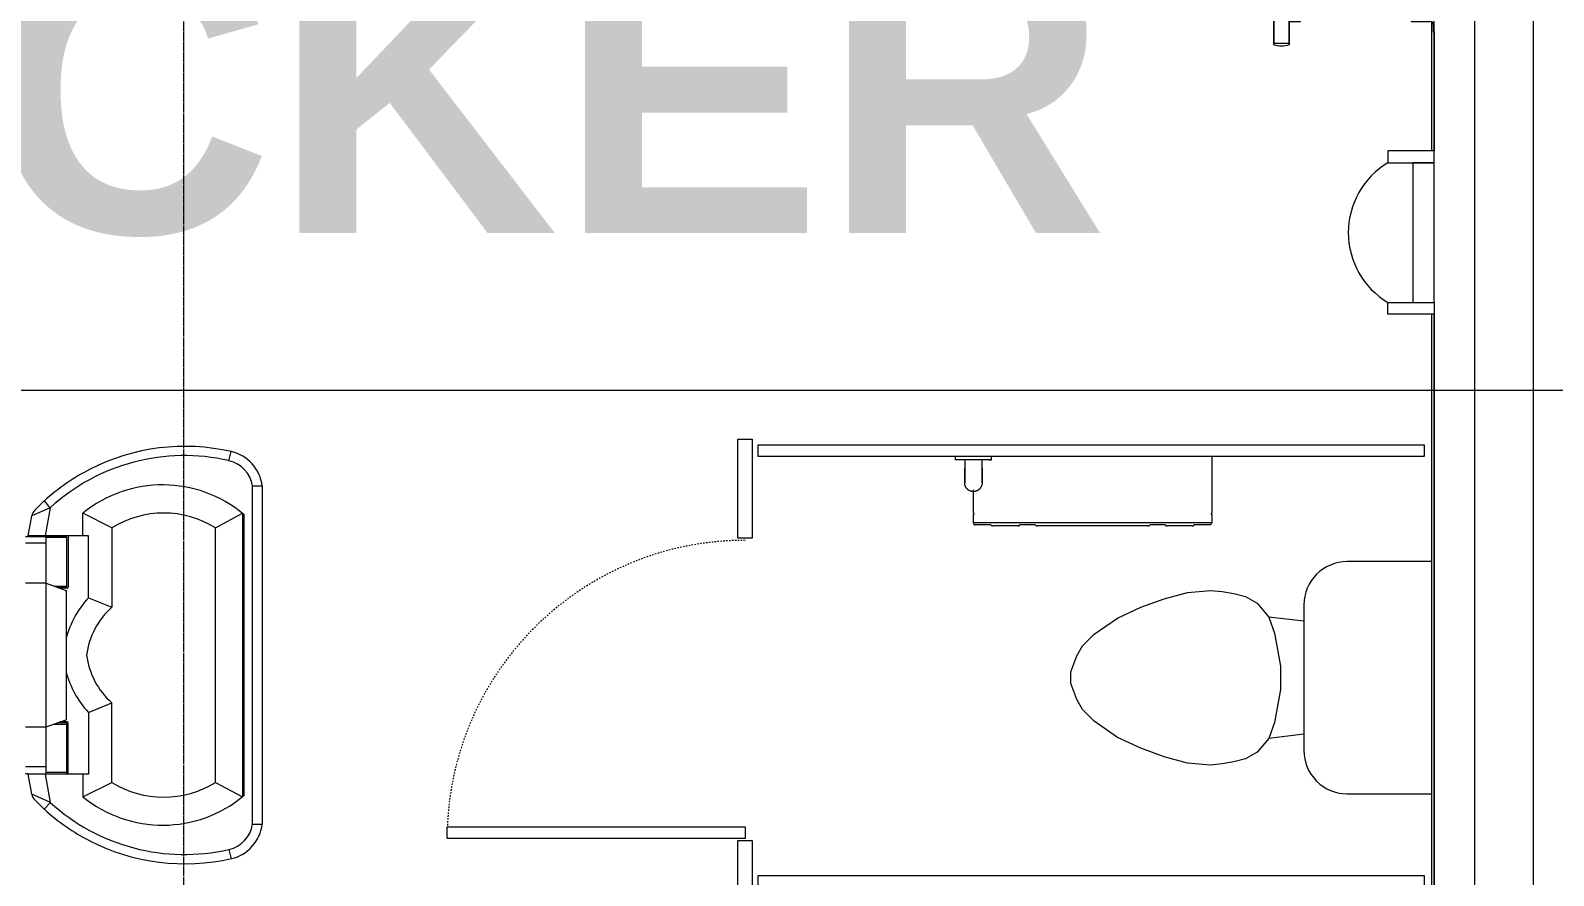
# Model space of a CAD drawing. Header units: inches. Extents: x 25369 to 33163, y -23509 to -20274.
# Drawn here: x 31319.8 to 31450.7, y -22630.3 to -22557.7 of the extents above; entities that cross this region are included whole.
import ezdxf

# ---------------------------------------------------------------- set-up
doc = ezdxf.new("R2010")
doc.units = ezdxf.units.IN
doc.header["$MEASUREMENT"] = 0
for name, pattern in [('Dash', [0.25, 0.125, -0.125]), ('Dash_2_', [0.25, 0.125, -0.125]), ('Grid Line 1_2_', [0.875, 0.5, -0.125, 0.125, -0.125])]:
    doc.linetypes.add(name, pattern=pattern)
for name, color, linetype, lineweight in [('G-ANNO-SYMB', 111, 'Continuous', 9), ('I-WALL', 2, 'Continuous', 13), ('M-AREA-IDEN', 171, 'Continuous', 9), ('P-SANR-FIXT', 6, 'Continuous', 13), ('Q-SPCQ', 91, 'Continuous', 13), ('Q-SPCQ-HDLN', 91, 'Dash', 9), ('S-GRID', 1, 'Continuous', 9)]:
    doc.layers.add(name, color=color, linetype=linetype, lineweight=lineweight)
doc.styles.add('Arial_B', font='arialbd.ttf', dxfattribs={"height": 24.354149})

# ---------------------------------------------------------------- blocks, each defined once
blk = doc.blocks.new('Toilet-Domestic-3D - Toilet-Domestic-3D-V36-Overall Floor Plan')
at = {"layer": 'P-SANR-FIXT', "color": 43, "lineweight": 9}
for p, q in [((-1.87, 11.5), (-0.5, 12)), ((-0.5, 12), (0.5, 12)), ((0.5, 12), (1.87, 11.5)), ((-3.74, 10), (-2.74, 11)), ((-2.74, 11), (-1.87, 11.5)), ((1.87, 11.5), (2.74, 11)), ((2.74, 11), (3.74, 10)), ((-5.13, 8), (-3.74, 10)), ((3.74, 10), (5.13, 8)), ((-6.06, 6), (-5.13, 8)), ((5.13, 8), (6.06, 6)), ((-6.79, 4), (-6.06, 6)), ((6.06, 6), (6.79, 4)), ((-7.33, 1.99), (-6.79, 4)), ((6.79, 4), (7.33, 1.99)), ((-7.5, 0), (-7.33, 1.99)), ((7.33, 1.99), (7.5, 0)), ((-7.41, -1), (-7.5, 0)), ((-7.24, -2), (-7.41, -1)), ((7.41, -1), (7.24, -2)), ((7.5, 0), (7.41, -1)), ((-6.97, -3), (-7.24, -2)), ((7.24, -2), (6.97, -3)), ((-6.4, -4), (-6.97, -3)), ((6.97, -3), (6.4, -4)), ((-5.21, -5), (-6.4, -4)), ((-3.84, -5.5), (-5.21, -5)), ((-4.86, -8.02), (-5.21, -5)), ((5.21, -5), (3.84, -5.5)), ((4.86, -8.02), (5.21, -5)), ((6.4, -4), (5.21, -5)), ((-1, -6), (-3.84, -5.5)), ((1, -6), (-1, -6)), ((3.84, -5.5), (1, -6)), ((6.25, -8.02), (-6.25, -8.02)), ((-9.98, -11.75), (-9.98, -18.98)), ((9.98, -18.98), (9.98, -11.75))]:
    blk.add_line(p, q, dxfattribs=at)
for centre, start, end in [((-6.25, -11.75), 90, 180), ((6.25, -11.75), 0, 90)]:
    blk.add_arc(centre, 3.73, start, end, dxfattribs=at)
blk = doc.blocks.new('Urinal-Wall-3D - Urinal-Wall-3D-401581-Overall Floor Plan')
at = {"layer": 'P-SANR-FIXT', "color": 43, "lineweight": 9}
for p, q in [((-11.29, 1.75), (-11.29, 5.75)), ((-11.29, 5.75), (-10.29, 5.75)), ((-10.29, 5.75), (-10.29, 1.75)), ((2.73, 5.75), (1.71, 5.75)), ((1.71, 5.75), (1.71, 1.75)), ((2.73, 1.75), (2.73, 5.75)), ((1.71, 3.6), (-10.29, 3.6)), ((-10.29, 3.6), (-10.29, 1.75)), ((1.71, 1.75), (1.71, 3.6)), ((-10.29, 1.75), (-11.29, 1.75)), ((-10.29, 1.75), (1.71, 1.75)), ((1.71, 1.75), (2.73, 1.75))]:
    blk.add_line(p, q, dxfattribs=at)
blk.add_arc((-4.29, 2.14), 7, 31.0027, 148.9973, dxfattribs=at)
blk = doc.blocks.new('Partition-Floor_Braced_Urinal_Screen-Bradley_Corp-St__Stl - 11_ x 42_ Urinal Screen-283502-Overall Floor Plan')
at = {"layer": 'Q-SPCQ', "color": 43, "lineweight": 9}
for p, q in [((1.5, 0), (-1.5, 0)), ((-1.5, 0), (-1.5, -0.1)), ((-1.5, -0.1), (-0.85, -0.1)), ((-0.6, -0.35), (-0.6, -2)), ((-0.5, -1), (-0.5, -0.27)), ((-0.5, -0.27), (0.5, -0.27)), ((-0.5, -12), (-0.5, -1)), ((0.5, -1), (-0.5, -1)), ((0.5, -0.27), (0.5, -1)), ((0.5, -1), (0.5, -12)), ((0.6, -2), (0.6, -0.35)), ((0.85, -0.1), (1.5, -0.1)), ((1.5, -0.1), (1.5, 0)), ((-0.6, -2), (-0.5, -2)), ((0.5, -2), (0.6, -2)), ((-0.5, -11.5), (-0.6, -11.5)), ((-0.6, -11.5), (-0.6, -12.5)), ((0.6, -11.5), (0.5, -11.5)), ((0.6, -12.5), (0.6, -11.5)), ((-0.6, -12.44), (-2.58, -12.44)), ((-2.5, -12.5), (2.5, -12.5)), ((-2.5, -13.75), (-2.5, -12.5)), ((-0.5, -12.23), (-0.5, -12)), ((-0.5, -12), (0.5, -12)), ((0.5, -12.23), (-0.5, -12.23)), ((0.5, -12), (0.5, -12.23)), ((2.58, -12.44), (0.6, -12.44)), ((2.5, -12.5), (2.5, -13.75)), ((-2.58, -13.81), (2.58, -13.81)), ((2.5, -13.75), (-2.5, -13.75))]:
    blk.add_line(p, q, dxfattribs=at)
for centre, radius, start, end in [((-0.85, -0.35), 0.25, 0, 90), ((-0.85, -0.35), 0.25, 0, 30), ((0.85, -0.35), 0.25, 90, 180), ((0.85, -0.35), 0.25, 150, 180), ((-0.39, -13.13), 2.3, 162.6194, 197.3806), ((0.39, -13.13), 2.3, 342.6194, 17.3806)]:
    blk.add_arc(centre, radius, start, end, dxfattribs=at)
blk = doc.blocks.new('Partition-Floor_Braced-Bradley_Corp-St_Stl-ADA-N_Stalls - ADA _optional_ _ n Standard Stalls-320718-Overall Floor Plan')
at = {"layer": 'Q-SPCQ', "color": 43, "lineweight": 9}
for p, q in [((11.69, 94.87), (12.69, 94.87)), ((11.69, 59.25), (11.69, 94.87)), ((12.69, 94.87), (12.69, 59.25)), ((71.69, 84.87), (72.69, 84.87)), ((71.69, 59.25), (71.69, 84.87)), ((72.69, 84.87), (72.69, 59.25)), ((8.5, 59.88), (11.5, 59.88)), ((8.5, 58.63), (8.5, 59.88)), ((11.5, 59.88), (11.5, 58.63)), ((12.69, 59.25), (11.69, 59.25)), ((47.5, 59.88), (71.5, 59.88)), ((47.5, 58.63), (47.5, 59.88)), ((71.5, 59.88), (71.5, 58.63)), ((72.69, 59.25), (71.69, 59.25)), ((97.5, 59.88), (106, 59.88)), ((97.5, 58.63), (97.5, 59.88)), ((106, 59.88), (106, 58.63)), ((11.5, 58.63), (8.5, 58.63)), ((71.5, 58.63), (47.5, 58.63)), ((67.5, 58.13), (68.5, 58.13)), ((67.5, 0.88), (67.5, 58.13)), ((68.5, 58.13), (68.5, 0.88)), ((106, 58.63), (97.5, 58.63)), ((104.5, 58.13), (105.5, 58.13)), ((104.5, 0.88), (104.5, 58.13)), ((105.5, 58.13), (105.5, 0.88)), ((68.5, 0.88), (67.5, 0.88)), ((105.5, 0.88), (104.5, 0.88))]:
    blk.add_line(p, q, dxfattribs=at)
at = {"layer": 'Q-SPCQ-HDLN', "color": 43, "linetype": 'Dash_2_'}
for centre, radius, end in [((11.69, 59.25), 35.62, 88.2092), ((71.69, 59.25), 25.62, 87.7958)]:
    blk.add_arc(centre, radius, 0, end, dxfattribs=at)
blk = doc.blocks.new('Dispenser-Toilet_Tissue-Frost_Products_LTD_-Jumbo-169 - Steel-Brushed-Stainless_Steel-V42-Overall Floor Plan')
at = {"layer": 'Q-SPCQ', "color": 43, "lineweight": 9}
for p, q in [((25490.26, -22594.3), (25490.26, -22599.14)), ((25469.77, -22599.14), (25469.77, -22597.15)), ((25469.77, -22600), (25469.77, -22599.23)), ((25469.77, -22599.23), (25469.83, -22599.23)), ((25469.83, -22599.23), (25469.83, -22599.2)), ((25490.21, -22599.2), (25490.21, -22599.23)), ((25490.21, -22599.23), (25490.26, -22599.23)), ((25490.26, -22599.23), (25490.26, -22600)), ((25490.26, -22600), (25469.77, -22600)), ((25471.28, -22600.16), (25469.93, -22600.16)), ((25473.61, -22600.26), (25471.44, -22600.26)), ((25475.08, -22600.16), (25473.77, -22600.16)), ((25484.77, -22600.26), (25475.26, -22600.26)), ((25486.26, -22600.16), (25484.95, -22600.16)), ((25488.59, -22600.26), (25486.42, -22600.26)), ((25490.11, -22600.16), (25488.75, -22600.16))]:
    blk.add_line(p, q, dxfattribs=at)
for centre, radius, start, end in [((25469.83, -22599.14), 0.06, 180, 270), ((25490.2, -22599.14), 0.0601, 272.6815, 0), ((25469.93, -22600), 0.16, 180, 270), ((25471.44, -22600.08), 0.18, 206.3878, 270), ((25473.61, -22600.08), 0.18, 270, 333.6122), ((25475.26, -22600.04), 0.22, 213.0557, 270), ((25484.77, -22600.04), 0.22, 270, 326.9443), ((25486.42, -22600.08), 0.18, 206.3878, 270), ((25488.59, -22600.08), 0.18, 270, 333.6122), ((25490.1, -22600), 0.16, 270.9981, 0)]:
    blk.add_arc(centre, radius, start, end, dxfattribs=at)
blk = doc.blocks.new('817_Grab_Bars - 8170-001180-V49-Overall Floor Plan')
at = {"layer": 'Q-SPCQ', "color": 43, "lineweight": 9}
for p, q in [((25468.2, -22631.3), (25468.2, -22631.58)), ((25468.2, -22631.3), (25468.2, -22631.58)), ((25471.33, -22631.58), (25468.2, -22631.58)), ((25469.02, -22631.58), (25469.02, -22632.3)), ((25469.02, -22631.58), (25469.02, -22632.3)), ((25470.52, -22632.3), (25470.52, -22631.58)), ((25470.52, -22632.3), (25470.52, -22631.58)), ((25471.12, -22631.58), (25471.33, -22631.58)), ((25471.33, -22631.58), (25471.12, -22631.58)), ((25471.12, -22631.58), (25471.33, -22631.58)), ((25471.33, -22631.58), (25471.33, -22631.3)), ((25471.33, -22631.58), (25471.33, -22631.3))]:
    blk.add_line(p, q, dxfattribs=at)
at = {"layer": 'Q-SPCQ', "color": 43, "lineweight": 9, "flags": 128}
for points in [[(25469.02, -22632.3), (25469.02, -22632.35), (25469.02, -22632.4), (25469.02, -22632.45), (25469.02, -22632.5), (25469.02, -22632.55), (25469.02, -22632.6), (25469.02, -22632.65), (25469.02, -22632.7), (25469.02, -22632.74), (25469.02, -22632.79), (25469.02, -22632.84), (25469.02, -22632.88), (25469.02, -22632.92), (25469.02, -22632.97), (25469.02, -22633.01), (25469.02, -22633.05), (25469.02, -22633.09), (25469.02, -22633.13), (25469.02, -22633.16), (25469.02, -22633.2), (25469.02, -22633.23), (25469.02, -22633.27), (25469.02, -22633.3), (25469.02, -22633.33), (25469.02, -22633.35), (25469.02, -22633.38), (25469.02, -22633.41), (25469.02, -22633.43), (25469.02, -22633.45), (25469.02, -22633.47), (25469.02, -22633.49), (25469.02, -22633.5), (25469.02, -22633.51), (25469.02, -22633.53), (25469.02, -22633.53), (25469.02, -22633.54), (25469.02, -22633.55), (25469.02, -22633.55), (25469.02, -22633.55)], [(25469.02, -22633.55), (25469.02, -22633.55), (25469.02, -22633.55), (25469.02, -22633.54), (25469.02, -22633.54), (25469.02, -22633.53), (25469.02, -22633.52), (25469.02, -22633.5), (25469.02, -22633.49), (25469.02, -22633.47), (25469.02, -22633.45), (25469.02, -22633.43), (25469.02, -22633.41), (25469.02, -22633.39), (25469.02, -22633.36), (25469.02, -22633.33), (25469.02, -22633.31), (25469.02, -22633.27), (25469.02, -22633.24), (25469.02, -22633.21), (25469.02, -22633.17), (25469.02, -22633.14), (25469.02, -22633.1), (25469.02, -22633.06), (25469.02, -22633.02), (25469.02, -22632.98), (25469.02, -22632.94), (25469.02, -22632.89), (25469.02, -22632.85), (25469.02, -22632.8), (25469.02, -22632.76), (25469.02, -22632.71), (25469.02, -22632.66), (25469.02, -22632.61), (25469.02, -22632.56), (25469.02, -22632.52), (25469.02, -22632.47), (25469.02, -22632.42), (25469.02, -22632.37), (25469.02, -22632.32), (25469.02, -22632.3)], [(25470.52, -22633.55), (25470.52, -22633.55), (25470.52, -22633.55), (25470.52, -22633.54), (25470.52, -22633.54), (25470.52, -22633.53), (25470.52, -22633.52), (25470.52, -22633.5), (25470.52, -22633.49), (25470.52, -22633.47), (25470.52, -22633.45), (25470.52, -22633.43), (25470.52, -22633.41), (25470.52, -22633.39), (25470.52, -22633.36), (25470.52, -22633.33), (25470.52, -22633.31), (25470.52, -22633.27), (25470.52, -22633.24), (25470.52, -22633.21), (25470.52, -22633.17), (25470.52, -22633.14), (25470.52, -22633.1), (25470.52, -22633.06), (25470.52, -22633.02), (25470.52, -22632.98), (25470.52, -22632.94), (25470.52, -22632.89), (25470.52, -22632.85), (25470.52, -22632.8), (25470.52, -22632.76), (25470.52, -22632.71), (25470.52, -22632.66), (25470.52, -22632.61), (25470.52, -22632.56), (25470.52, -22632.52), (25470.52, -22632.47), (25470.52, -22632.42), (25470.52, -22632.37), (25470.52, -22632.32), (25470.52, -22632.3)], [(25470.52, -22632.3), (25470.52, -22632.35), (25470.52, -22632.4), (25470.52, -22632.45), (25470.52, -22632.5), (25470.52, -22632.55), (25470.52, -22632.6), (25470.52, -22632.65), (25470.52, -22632.7), (25470.52, -22632.74), (25470.52, -22632.79), (25470.52, -22632.84), (25470.52, -22632.88), (25470.52, -22632.92), (25470.52, -22632.97), (25470.52, -22633.01), (25470.52, -22633.05), (25470.52, -22633.09), (25470.52, -22633.13), (25470.52, -22633.16), (25470.52, -22633.2), (25470.52, -22633.23), (25470.52, -22633.27), (25470.52, -22633.3), (25470.52, -22633.33), (25470.52, -22633.35), (25470.52, -22633.38), (25470.52, -22633.41), (25470.52, -22633.43), (25470.52, -22633.45), (25470.52, -22633.47), (25470.52, -22633.49), (25470.52, -22633.5), (25470.52, -22633.51), (25470.52, -22633.53), (25470.52, -22633.53), (25470.52, -22633.54), (25470.52, -22633.55), (25470.52, -22633.55), (25470.52, -22633.55)], [(25469.77, -22634.3), (25469.74, -22634.3), (25469.71, -22634.3), (25469.68, -22634.3), (25469.65, -22634.29), (25469.62, -22634.29), (25469.59, -22634.28), (25469.56, -22634.27), (25469.53, -22634.26), (25469.5, -22634.25), (25469.47, -22634.24), (25469.45, -22634.23), (25469.42, -22634.22), (25469.39, -22634.2), (25469.37, -22634.19), (25469.34, -22634.17), (25469.32, -22634.15), (25469.29, -22634.14), (25469.27, -22634.12), (25469.25, -22634.1), (25469.23, -22634.08), (25469.21, -22634.05), (25469.19, -22634.03), (25469.17, -22634.01), (25469.15, -22633.98), (25469.13, -22633.96), (25469.12, -22633.93), (25469.1, -22633.91), (25469.09, -22633.88), (25469.08, -22633.85), (25469.07, -22633.82), (25469.06, -22633.8), (25469.05, -22633.77), (25469.04, -22633.74), (25469.03, -22633.71), (25469.03, -22633.68), (25469.02, -22633.65), (25469.02, -22633.62), (25469.02, -22633.59), (25469.02, -22633.56), (25469.02, -22633.55)], [(25470.52, -22633.55), (25470.51, -22633.58), (25470.51, -22633.61), (25470.51, -22633.64), (25470.51, -22633.67), (25470.5, -22633.7), (25470.49, -22633.73), (25470.49, -22633.76), (25470.48, -22633.79), (25470.47, -22633.82), (25470.46, -22633.84), (25470.44, -22633.87), (25470.43, -22633.9), (25470.42, -22633.93), (25470.4, -22633.95), (25470.38, -22633.98), (25470.37, -22634), (25470.35, -22634.02), (25470.33, -22634.05), (25470.31, -22634.07), (25470.29, -22634.09), (25470.27, -22634.11), (25470.24, -22634.13), (25470.22, -22634.15), (25470.2, -22634.17), (25470.17, -22634.18), (25470.14, -22634.2), (25470.12, -22634.21), (25470.09, -22634.23), (25470.06, -22634.24), (25470.04, -22634.25), (25470.01, -22634.26), (25469.98, -22634.27), (25469.95, -22634.28), (25469.92, -22634.29), (25469.89, -22634.29), (25469.86, -22634.3), (25469.83, -22634.3), (25469.8, -22634.3), (25469.77, -22634.3), (25469.77, -22634.3)]]:
    blk.add_lwpolyline(points, dxfattribs=at)
blk = doc.blocks.new('Change_Table-Flip_Down-Frost_Products_LTD_-1125 - Polyethylene-White-366105-Overall Floor Plan')
at = {"layer": 'Q-SPCQ', "color": 43, "lineweight": 9}
for p, q in [((25405.77, -22594.65), (25405.95, -22593.86)), ((25407.79, -22596.82), (25408.62, -22596.82)), ((25407.79, -22625.89), (25407.79, -22596.82)), ((25408.62, -22596.82), (25408.62, -22625.89)), ((25389.09, -22598.91), (25389.89, -22598.11)), ((25388.51, -22601.1), (25388.81, -22599.4)), ((25390.4, -22598.7), (25388.81, -22599.4)), ((25390.4, -22598.7), (25389.98, -22601.1)), ((25395.7, -22600.41), (25393.21, -22599.17)), ((25393.21, -22601.1), (25393.21, -22599.17)), ((25404.61, -22600.41), (25406.94, -22599.17)), ((25406.94, -22599.17), (25406.94, -22623.53)), ((25407.04, -22599.25), (25407.04, -22623.45)), ((25393.69, -22601.1), (25388.51, -22601.1)), ((25388.51, -22601.15), (25388.51, -22601.1)), ((25391.96, -22601.1), (25391.96, -22605.5)), ((25393.69, -22606.42), (25393.69, -22601.1)), ((25395.7, -22600.41), (25395.7, -22607.23)), ((25404.61, -22622.3), (25404.61, -22600.41)), ((25388.27, -22601.15), (25388.51, -22601.15)), ((25390.02, -22601.75), (25388.27, -22601.75)), ((25388.51, -22601.15), (25391.73, -22601.15)), ((25390.02, -22601.15), (25390.02, -22605.18)), ((25391.83, -22601.25), (25390.02, -22601.25)), ((25391.83, -22605.43), (25391.83, -22601.25)), ((25390.07, -22605.18), (25388.27, -22605.18)), ((25390.07, -22617.53), (25390.07, -22605.18)), ((25390.07, -22605.18), (25391.77, -22605.8)), ((25390.75, -22605.43), (25391.83, -22605.43)), ((25391.73, -22605.53), (25391.02, -22605.53)), ((25391.86, -22605.6), (25391.23, -22605.6)), ((25391.77, -22605.8), (25391.77, -22616.91)), ((25393.69, -22606.42), (25395.7, -22607.23)), ((25393.69, -22616.29), (25395.7, -22615.47)), ((25395.7, -22622.3), (25395.7, -22615.47)), ((25393.69, -22616.29), (25393.69, -22621.6)), ((25388.27, -22617.53), (25390.07, -22617.53)), ((25390.02, -22617.53), (25390.02, -22621.55)), ((25390.07, -22617.53), (25391.77, -22616.91)), ((25390.75, -22617.28), (25391.83, -22617.28)), ((25391.73, -22617.18), (25391.02, -22617.18)), ((25391.86, -22617.1), (25391.23, -22617.1)), ((25391.83, -22621.45), (25391.83, -22617.28)), ((25391.96, -22621.6), (25391.96, -22617.2)), ((25390.02, -22620.95), (25388.27, -22620.95)), ((25388.51, -22621.55), (25388.27, -22621.55)), ((25388.51, -22621.55), (25391.73, -22621.55)), ((25388.51, -22621.6), (25388.51, -22621.55)), ((25393.69, -22621.6), (25388.51, -22621.6)), ((25388.81, -22623.31), (25388.51, -22621.6)), ((25389.98, -22621.6), (25390.4, -22624.01)), ((25391.83, -22621.45), (25390.02, -22621.45)), ((25393.21, -22621.6), (25393.21, -22623.54)), ((25390.42, -22624.03), (25388.81, -22623.31)), ((25393.21, -22623.54), (25395.7, -22622.3)), ((25404.61, -22622.3), (25406.94, -22623.53)), ((25389.89, -22624.6), (25389.09, -22623.8)), ((25389.89, -22624.6), (25390.42, -22624.03)), ((25407.79, -22625.89), (25408.62, -22625.89)), ((25405.77, -22628.06), (25405.95, -22628.85))]:
    blk.add_line(p, q, dxfattribs=at)
for centre, radius, start, end in [((25401.95, -22611.33), 17.12, 77.1058, 132.4083), ((25401.98, -22611.33), 17.91, 77.1036, 117.0252), ((25405.21, -22597.22), 3.44, 6.6703, 77.1036), ((25401.98, -22611.33), 17.91, 117.0252, 132.4157), ((25405.18, -22597.23), 2.65, 8.9006, 77.1058), ((25400.07, -22607.6), 10.87, 50.1591, 129.1586), ((25395.94, -22593.4), 7.66, 217.8807, 223.7167), ((25389.63, -22599.54), 0.83, 130.6052, 170.0067), ((25400.16, -22607.61), 8.46, 58.2462, 121.7538), ((25391.73, -22601.25), 0.1, 0, 90), ((25391.73, -22605.43), 0.1, 270, 0), ((25391.86, -22605.5), 0.1, 270, 0), ((25400.01, -22612.18), 8.55, 137.6677, 164.5358), ((25400.07, -22612.18), 6.59, 131.4443, 172.8364), ((25400.07, -22610.53), 6.59, 187.1636, 228.5557), ((25400.01, -22610.53), 8.55, 195.4642, 222.3323), ((25391.73, -22617.28), 0.1, 0, 90), ((25391.86, -22617.2), 0.1, 0, 90), ((25391.73, -22621.45), 0.1, 270, 0), ((25389.63, -22623.17), 0.83, 189.9933, 229.3948), ((25400.16, -22615.1), 8.46, 238.2462, 301.7538), ((25401.98, -22611.38), 17.91, 227.5846, 242.8439), ((25401.95, -22611.37), 17.12, 227.5917, 282.8942), ((25400.07, -22615.1), 10.87, 230.8414, 309.8409), ((25405.18, -22625.48), 2.65, 282.8942, 351.0994), ((25405.21, -22625.49), 3.44, 282.8964, 353.3297), ((25401.98, -22611.38), 17.91, 242.8439, 282.8964)]:
    blk.add_arc(centre, radius, start, end, dxfattribs=at)
blk = doc.blocks.new('Locker Rooms and Restrooms_rvt-2-Overall Floor Plan')
at = {"layer": 'I-WALL', "color": 7}
for p, q in [((25512.89, -22695.43), (25512.89, -22435.18)), ((25517.89, -22435.18), (25517.89, -22695.43)), ((25509.14, -22556.84), (25509.14, -22568.03)), ((25509.39, -22557.8), (25509.39, -22568.03)), ((25509.39, -22568.03), (25509.39, -22557.8)), ((25509.14, -22582.05), (25509.14, -22690.87)), ((25509.39, -22582.05), (25509.39, -22691.93)), ((25509.39, -22691.93), (25509.39, -22582.05))]:
    blk.add_line(p, q, dxfattribs=at)
at = {"color": 43, "lineweight": 9}
for name, p, rotation in [('Partition-Floor_Braced_Urinal_Screen-Bradley_Corp-St__Stl - 11_ x 42_ Urinal Screen-283502-Overall Floor Plan', (25509.39, -22556.3), 269.9999999999793), ('Urinal-Wall-3D - Urinal-Wall-3D-401581-Overall Floor Plan', (25511.14, -22570.76), 90), ('Partition-Floor_Braced-Bradley_Corp-St_Stl-ADA-N_Stalls - ADA _optional_ _ n Standard Stalls-320718-Overall Floor Plan', (25509.39, -22698.8), 89.99999999999959), ('Toilet-Domestic-3D - Toilet-Domestic-3D-V36-Overall Floor Plan', (25490.16, -22613.3), 90.0000000000001)]:
    blk.add_blockref(name, p, dxfattribs=dict(at, rotation=rotation))
for name, p in [('Change_Table-Flip_Down-Frost_Products_LTD_-1125 - Polyethylene-White-366105-Overall Floor Plan', (0, 0)), ('817_Grab_Bars - 8170-001180-V49-Overall Floor Plan', (0, 37)), ('Dispenser-Toilet_Tissue-Frost_Products_LTD_-Jumbo-169 - Steel-Brushed-Stainless_Steel-V42-Overall Floor Plan', (0, 0))]:
    blk.add_blockref(name, p, dxfattribs=at)

msp = doc.modelspace()

# ---------------------------------------------------------------- linework, layer by layer
at = {"layer": 'G-ANNO-SYMB'}
msp.add_line((32514.71, -22588.63), (27924.76, -22588.63), dxfattribs=at)
at = {"layer": 'S-GRID', "linetype": 'Grid Line 1_2_'}
for p, q in [((31332.99, -23095.8), (31332.99, -20550.05)), ((31332.99, -23413.24), (31332.99, -20902.43))]:
    msp.add_line(p, q, dxfattribs=at)

# ---------------------------------------------------------------- block references
at = {"color": 250, "lineweight": 5}
msp.add_blockref('Locker Rooms and Restrooms_rvt-2-Overall Floor Plan', (5931.1, 0), dxfattribs=at)

# ---------------------------------------------------------------- texts
at = {"layer": 'M-AREA-IDEN', "insert": (31340.64, -22512.63), "char_height": 24.354, "width": 166.752, "attachment_point": 2, "line_spacing_factor": 0.938532, "style": 'Arial_B'}
msp.add_mtext("MEN'S\\PLOCKER", dxfattribs=at)

doc.saveas('drawing.dxf')
